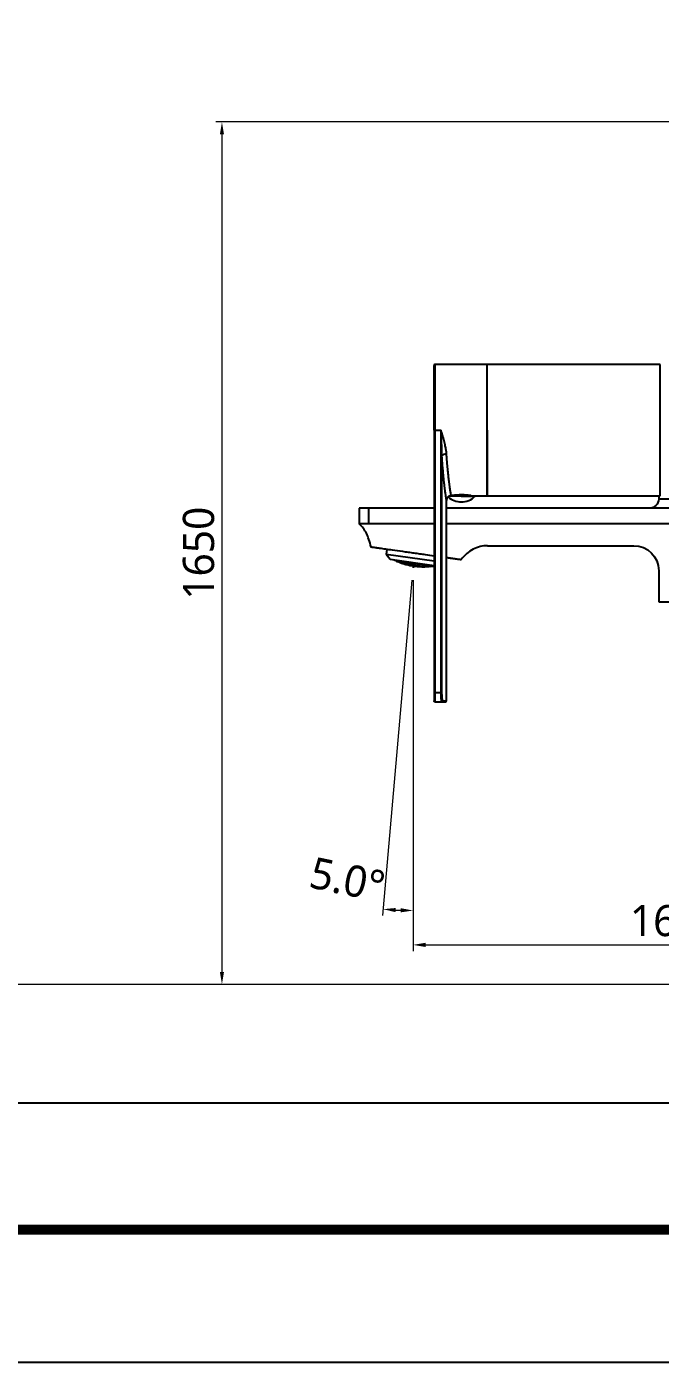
# Model space of a CAD drawing. Extents: x 0 to 1354, y 3495 to 4487.
# Drawn here: x 684.2 to 887.2, y 3494.8 to 3922.6 of the extents above; entities that cross this region are included whole.
import ezdxf

# ---------------------------------------------------------------- set-up
doc = ezdxf.new("R2010")
doc.units = 0
doc.header["$LTSCALE"] = 30
doc.header["$MEASUREMENT"] = 0
doc.header["$PDMODE"] = 3
doc.header["$PDSIZE"] = -10
doc.layers.get('0').update_dxf_attribs({"linetype": 'CONTINUOUS'})
doc.layers.get('DEFPOINTS').update_dxf_attribs({"linetype": 'CONTINUOUS'})
doc.layers.add('치수선', color=7, linetype='CONTINUOUS', lineweight=20)
doc.styles.add('Daelim Dimension', font='NanumGothic.ttf')
doc.dimstyles.new('DEFAULT', dxfattribs={"dimscale": 2, "dimtxt": 2, "dimasz": 2, "dimexe": 0, "dimexo": 2, "dimgap": 1, "dimtad": 1, "dimdec": 1, "dimzin": 9, "dimdsep": 46, "dimtxsty": 'Daelim Dimension', "dimcen": 0.5, "dimclrd": 252, "dimclre": 252, "dimclrt": 3, "dimadec": 1, "dimazin": 0, "dimtfac": 1, "dimtdec": 1, "dimtix": 1, "dimtmove": 0, "dimatfit": 3, "dimfxl": 0, "dimtolj": 1, "dimtzin": 1, "dimlwd": 9, "dimlwe": 9, "dimarcsym": 0})

# ---------------------------------------------------------------- blocks, each defined once
blk = doc.blocks.new('*D5')
at = {"color": 5, "lineweight": 9, "ltscale": 0.5}
for p, q in [((913.04, 3892.09), (744.79, 3892.09)), ((746.79, 3888.09), (746.79, 3619.83)), ((758.19, 3615.83), (744.79, 3615.83))]:
    blk.add_line(p, q, dxfattribs=at)
at = {"color": 5, "ltscale": 0.5}
for points in [[(746.12, 3888.09), (747.45, 3888.09), (746.79, 3892.09)], [(746.12, 3619.83), (747.45, 3619.83), (746.79, 3615.83)]]:
    blk.add_solid(points, dxfattribs=at)
at = {"layer": 'DEFPOINTS', "color": 0, "ltscale": 0.5}
for p in [(917.04, 3892.09, 0), (746.79, 3615.83), (762.19, 3615.83)]:
    blk.add_point(p, dxfattribs=at)
at = {"color": 7, "ltscale": 0.5, "insert": (739.34, 3753.96), "char_height": 10, "attachment_point": 5, "rotation": 90, "style": 'Daelim Dimension'}
blk.add_mtext('\\A1;1650', dxfattribs=at)
blk = doc.blocks.new('*D43')
at = {"color": 5, "lineweight": 9, "ltscale": 0.5}
for p, q in [((807.66, 3745.32), (798.27, 3637.93)), ((808.05, 3745.3), (808.05, 3637.51))]:
    blk.add_line(p, q, dxfattribs=at)
blk.add_arc((808.05, 3749.8), 110.29, 267.0781, 267.9219, dxfattribs=at)
at = {"color": 5, "ltscale": 0.5}
for points in [[(802.39, 3638.99), (802.48, 3640.32), (798.44, 3639.93)], [(804.07, 3640.25), (804.04, 3638.91), (808.05, 3639.51)]]:
    blk.add_solid(points, dxfattribs=at)
at = {"layer": 'DEFPOINTS', "color": 0, "ltscale": 0.5}
for p in [(808.01, 3749.31), (808.05, 3749.8), (808.05, 3749.8), (808.05, 3749.3), (804.85, 3639.55)]:
    blk.add_point(p, dxfattribs=at)
at = {"color": 7, "ltscale": 0.5, "insert": (786.99, 3649.38), "char_height": 10, "attachment_point": 5, "rotation": 348.155, "style": 'Daelim Dimension'}
blk.add_mtext('\\A1;5.0°', dxfattribs=at)
blk = doc.blocks.new('*D44')
at = {"color": 5, "lineweight": 9, "ltscale": 0.5}
for p, q in [((808.05, 3745.3), (808.05, 3626.5)), ((980.24, 3641.4), (980.24, 3626.5)), ((812.05, 3628.5), (976.24, 3628.5))]:
    blk.add_line(p, q, dxfattribs=at)
at = {"color": 5, "ltscale": 0.5}
for points in [[(812.05, 3629.17), (812.05, 3627.83), (808.05, 3628.5)], [(976.24, 3629.17), (976.24, 3627.83), (980.24, 3628.5)]]:
    blk.add_solid(points, dxfattribs=at)
at = {"layer": 'DEFPOINTS', "color": 0, "ltscale": 0.5}
for p in [(808.05, 3749.3), (980.24, 3645.4), (980.24, 3628.5)]:
    blk.add_point(p, dxfattribs=at)
at = {"color": 7, "ltscale": 0.5, "insert": (894.15, 3636.2), "char_height": 10, "attachment_point": 5, "style": 'Daelim Dimension'}
blk.add_mtext('\\A1;169.5', dxfattribs=at)

msp = doc.modelspace()

# ---------------------------------------------------------------- linework, layer by layer
at = {"color": 0}
for p, q in [((814.74, 3793.36), (814.74, 3814.06)), ((815.04, 3814.36), (815.04, 3793.36)), ((831.74, 3814.36), (815.04, 3814.36)), ((831.74, 3772.36), (831.74, 3814.36)), ((831.74, 3793.36), (831.74, 3814.36)), ((878.04, 3814.36), (831.74, 3814.36)), ((887.24, 3814.36), (878.04, 3814.36)), ((887.24, 3793.36), (887.24, 3814.36)), ((815.04, 3793.36), (814.74, 3793.36)), ((814.74, 3793.36), (814.74, 3709.36)), ((815.04, 3793.36), (815.04, 3709.36)), ((815.04, 3793.36), (816.98, 3793.36)), ((816.98, 3709.36), (816.98, 3793.36)), ((831.74, 3793.36), (831.74, 3772.36)), ((887.24, 3772.36), (887.24, 3793.36)), ((817.28, 3709.36), (817.28, 3785.16)), ((818.74, 3706.66), (818.74, 3770.86)), ((823.49, 3772.18), (819.53, 3772.18)), ((823.49, 3772.38), (820.24, 3772.38)), ((820.24, 3772.36), (831.74, 3772.36)), ((823.49, 3772.38), (827.89, 3772.38)), ((823.49, 3772.18), (823.49, 3772.38)), ((823.49, 3772.18), (827.89, 3772.18)), ((827.89, 3772.36), (827.89, 3772.18)), ((831.74, 3772.36), (878.04, 3772.36)), ((878.04, 3772.36), (887.24, 3772.36)), ((886.74, 3772.36), (886.74, 3771.36)), ((886.74, 3771.36), (914.74, 3771.36)), ((793.74, 3768.36), (790.74, 3768.36)), ((790.74, 3768.36), (790.74, 3763.36)), ((814.74, 3768.36), (793.74, 3768.36)), ((793.74, 3768.36), (793.74, 3763.36)), ((913.74, 3768.36), (818.74, 3768.36)), ((814.74, 3763.36), (793.74, 3763.36)), ((913.74, 3763.36), (818.74, 3763.36)), ((831.87, 3756.36), (878.74, 3756.36)), ((799.59, 3755.18), (799.38, 3753.7)), ((799.38, 3753.7), (814.74, 3751.54)), ((799.38, 3753.7), (800.65, 3752)), ((800.65, 3752), (814.74, 3750.02)), ((802.49, 3751.59), (802.51, 3751.67)), ((803.03, 3751.67), (803.01, 3751.53)), ((803.01, 3751.5), (802.98, 3751.34)), ((803.49, 3751.24), (803.48, 3751.16)), ((803.53, 3751.5), (803.51, 3751.38)), ((803.83, 3751.03), (803.84, 3751.11)), ((803.86, 3751.24), (803.88, 3751.37)), ((804.35, 3750.97), (804.32, 3750.81)), ((804.38, 3751.25), (804.35, 3751.01)), ((804.84, 3750.76), (804.83, 3750.68)), ((804.88, 3751.01), (804.86, 3750.89)), ((805.18, 3750.57), (805.19, 3750.65)), ((805.21, 3750.78), (805.22, 3750.9)), ((805.25, 3751.09), (805.27, 3751.25)), ((805.7, 3750.55), (805.68, 3750.39)), ((805.74, 3750.82), (805.7, 3750.58)), ((805.79, 3751.19), (805.74, 3750.87)), ((806.2, 3750.37), (806.19, 3750.29)), ((806.23, 3750.62), (806.22, 3750.5)), ((806.28, 3750.97), (806.26, 3750.8)), ((806.54, 3750.2), (806.55, 3750.28)), ((806.57, 3750.41), (806.59, 3750.53)), ((806.61, 3750.72), (806.64, 3750.88)), ((807.07, 3750.21), (807.04, 3750.06)), ((807.1, 3750.48), (807.07, 3750.25)), ((807.16, 3750.85), (807.11, 3750.53)), ((807.57, 3750.07), (807.56, 3749.99)), ((807.61, 3750.32), (807.59, 3750.2)), ((807.65, 3750.66), (807.63, 3750.5)), ((807.92, 3749.93), (807.93, 3750)), ((807.94, 3750.14), (807.96, 3750.25)), ((807.99, 3750.44), (808.01, 3750.6)), ((808.45, 3749.97), (808.42, 3749.82)), ((808.48, 3750.24), (808.45, 3750)), ((808.54, 3750.61), (808.49, 3750.29)), ((808.96, 3749.86), (808.94, 3749.78)), ((808.99, 3750.11), (808.97, 3749.99)), ((809.04, 3750.46), (809.02, 3750.3)), ((809.3, 3749.74), (809.31, 3749.82)), ((809.33, 3749.95), (809.35, 3750.07)), ((809.38, 3750.26), (809.4, 3750.42)), ((809.84, 3749.82), (809.82, 3749.67)), ((809.88, 3750.09), (809.84, 3749.86)), ((809.93, 3750.46), (809.88, 3750.14)), ((810.35, 3749.75), (810.34, 3749.67)), ((810.39, 3750), (810.37, 3749.88)), ((810.44, 3750.34), (810.41, 3750.18)), ((810.7, 3749.65), (810.72, 3749.73)), ((810.73, 3749.86), (810.75, 3749.98)), ((810.78, 3750.17), (810.8, 3750.33)), ((811.24, 3749.77), (811.22, 3749.61)), ((811.28, 3750.04), (811.25, 3749.8)), ((811.34, 3750.41), (811.29, 3750.09)), ((811.76, 3749.72), (811.75, 3749.64)), ((811.8, 3749.98), (811.78, 3749.86)), ((811.85, 3750.33), (811.83, 3750.16)), ((812.12, 3749.65), (812.13, 3749.73)), ((812.15, 3749.87), (812.16, 3749.99)), ((812.19, 3750.17), (812.21, 3750.34)), ((812.66, 3749.8), (812.64, 3749.64)), ((812.7, 3750.08), (812.67, 3749.84)), ((812.73, 3750.31), (812.71, 3750.13)), ((813.19, 3749.8), (813.18, 3749.72)), ((813.22, 3750.05), (813.21, 3749.93)), ((813.55, 3749.75), (813.56, 3749.83)), ((814.1, 3749.94), (814.07, 3749.78)), ((814.63, 3749.97), (814.61, 3749.89)), ((886.74, 3748.36), (886.74, 3738.36)), ((886.74, 3738.36), (914.74, 3738.36)), ((814.74, 3709.36), (814.74, 3706.66)), ((815.04, 3709.36), (814.74, 3709.36)), ((815.04, 3709.36), (816.98, 3709.36)), ((815.04, 3709.36), (815.04, 3706.36)), ((816.98, 3709.36), (817.28, 3709.36)), ((815.04, 3706.36), (817.34, 3706.36)), ((817.34, 3706.36), (818.44, 3706.36)), ((817.64, 3706.66), (818.74, 3706.66))]:
    msp.add_line(p, q, dxfattribs=at)
at = {"ltscale": 0.5}
for q in [(808.01, 3749.31), (808.05, 3749.3)]:
    msp.add_line((808.05, 3749.8), q, dxfattribs=at)
at = {"color": 5}
msp.add_line((21.77, 3577.94), (1112.08, 3577.94), dxfattribs=at)
at = {"ltscale": 0.5}
msp.add_lwpolyline([(0, 3494.81), (1354.08, 3494.81), (1354.08, 4486.97), (0, 4486.97)], close=True, dxfattribs=at)
at = {"color": 5, "linetype": 'ByBlock', "lineweight": 200, "const_width": 3.12}
msp.add_lwpolyline([(21.77, 3537.29), (1332.17, 3537.29), (1332.17, 4463.93), (21.77, 4463.93)], close=True, dxfattribs=at)
at = {"color": 0}
for centre, radius, start, end in [((815.04, 3814.06), 0.3, 90, 180), ((820.24, 3770.86), 1.5, 90, 180), ((823.49, 3776.66), 6.28, 227.7828, 270), ((823.49, 3776.66), 6.28, 270, 314.498), ((818.44, 3706.66), 0.3, 270, 0)]:
    msp.add_arc(centre, radius, start, end, dxfattribs=at)
at = {"color": 0, "extrusion": (0, 0, -1)}
for centre, radius, start, end in [((-883.74, 3771.36), 3, 180, 270), ((-815.04, 3706.66), 0.3, 270, 0)]:
    msp.add_arc(centre, radius, start, end, dxfattribs=at)
at = {"color": 0, "extrusion": (-2.31089e-05, -2.33932e-05, -1)}
msp.add_arc((-878.74, 3748.36, -0.11), 8, 90, 180, dxfattribs=at)
at = {"color": 0, "extrusion": (-6.12323e-17, -1.22465e-16, -1)}
msp.add_arc((-811.39, 3770.94), 21.41, 260.9959, 296.9533, dxfattribs=at)
at = {"color": 0}
for centre, major_axis, ratio, start_param, end_param in [((818.76, 3785.16), (-1.5, -0.08), 0.363944, 4.692197, 6.131886), ((808.55, 3771.34), (-2.88, -20.46), 0.866025, 6.100682, 6.130138), ((811.55, 3770.92), (-2.98, -21.23), 0.866025, 5.93828, 5.96786), ((810.95, 3771), (-2.98, -21.22), 0.866025, 5.972517, 6.001796), ((809.06, 3771.27), (2.91, 20.72), 0.866025, 2.961393, 2.99047), ((808.46, 3771.35), (2.87, 20.41), 0.866025, 2.993086, 3.022459), ((811.46, 3770.93), (2.98, 21.24), 0.866025, 2.831197, 2.860448), ((811.3, 3770.95), (-2.98, -21.23), 0.866025, 6.031641, 6.060428), ((808.9, 3771.29), (-2.9, -20.64), 0.866025, 6.161147, 6.190102), ((811.9, 3770.87), (-2.98, -21.21), 0.866025, 5.997464, 6.026538), ((808.29, 3771.37), (-2.85, -20.31), 0.866025, 6.19349, 6.222826), ((809.41, 3771.22), (2.93, 20.86), 0.866025, 3.02086, 3.049504), ((808.81, 3771.3), (2.89, 20.6), 0.866025, 3.053145, 3.082072), ((811.81, 3770.88), (2.98, 21.22), 0.866025, 2.889859, 2.918669), ((812.41, 3770.8), (2.97, 21.14), 0.866025, 2.854843, 2.884027), ((811.64, 3770.9), (-2.98, -21.23), 0.866025, 6.089573, 6.118017), ((809.24, 3771.24), (-2.92, -20.8), 0.866025, 6.220054, 6.24866), ((812.24, 3770.82), (-2.97, -21.17), 0.866025, 6.055504, 6.084225), ((808.64, 3771.33), (-2.88, -20.51), 0.866025, 6.253011, 6.281984), ((812.84, 3770.73), (-2.96, -21.04), 0.866025, 6.020085, 6.049225), ((809.76, 3771.17), (2.95, 20.98), 0.866025, 3.079023, 3.107375), ((809.16, 3771.25), (2.92, 20.76), 0.866025, 3.11178, 3.140406), ((812.16, 3770.83), (2.98, 21.18), 0.866025, 2.947524, 2.976037), ((808.56, 3771.34), (2.88, 20.46), 0.866025, 3.145228, 3.174269), ((812.76, 3770.75), (2.96, 21.06), 0.866025, 2.912723, 2.941599), ((813.36, 3770.66), (2.93, 20.87), 0.866025, 2.876326, 2.905716), ((811.99, 3770.85), (-2.98, -21.2), 0.866025, 6.146734, 6.17497), ((809.59, 3771.19), (-2.94, -20.93), 0.866025, 6.277865, 6.306259), ((812.59, 3770.77), (-2.97, -21.1), 0.866025, 6.112826, 6.141332), ((808.99, 3771.28), (-2.91, -20.68), 0.866025, 0.028134, 0.056887), ((813.19, 3770.69), (-2.94, -20.93), 0.866025, 6.077699, 6.106615), ((808.39, 3771.36), (-2.86, -20.37), 0.866025, 0.062642, 0.091903), ((810.1, 3771.12), (2.96, 21.08), 0.866025, 3.13631, 3.1645), ((809.5, 3771.2), (2.94, 20.9), 0.866025, 3.16944, 3.1979), ((812.5, 3770.78), (2.97, 21.12), 0.866025, 3.004601, 3.03295), ((813.1, 3770.7), (2.95, 20.96), 0.866025, 2.970065, 2.99877), ((808.9, 3771.29), (2.9, 20.64), 0.866025, 3.203397, 3.232264), ((813.7, 3770.61), (2.91, 20.73), 0.866025, 2.934064, 2.963275), ((812.34, 3770.81), (-2.97, -21.15), 0.866025, 6.203512, 6.231664), ((809.93, 3771.14), (-2.96, -21.03), 0.866025, 0.051809, 0.080118), ((812.94, 3770.72), (-2.95, -21.01), 0.866025, 6.169824, 6.198244), ((809.33, 3771.23), (-2.93, -20.83), 0.866025, 0.085665, 0.11433), ((813.54, 3770.64), (-2.92, -20.8), 0.866025, 6.135044, 6.16387), ((808.73, 3771.31), (-2.89, -20.56), 0.866025, 0.120709, 0.149876), ((810.45, 3771.07), (2.97, 21.15), 0.866025, 3.193114, 3.221266), ((809.85, 3771.16), (2.95, 21.01), 0.866025, 3.226534, 3.254954), ((812.85, 3770.73), (2.96, 21.03), 0.866025, 3.061474, 3.089784), ((813.45, 3770.65), (2.93, 20.83), 0.866025, 3.027263, 3.055927), ((809.25, 3771.24), (2.92, 20.8), 0.866025, 3.260908, 3.289734), ((814.05, 3770.57), (2.89, 20.56), 0.866025, 2.991716, 3.020884), ((812.68, 3770.76), (-2.96, -21.08), 0.866025, 6.260277, 6.288468), ((810.28, 3771.1), (-2.97, -21.12), 0.866025, 0.108643, 0.136991), ((813.28, 3770.67), (-2.94, -20.9), 0.866025, 6.226878, 6.255338), ((809.68, 3771.18), (-2.95, -20.96), 0.866025, 0.142823, 0.171528), ((813.88, 3770.59), (-2.9, -20.64), 0.866025, 6.192514, 6.221381), ((809.08, 3771.26), (-2.91, -20.73), 0.866025, 0.178318, 0.207528), ((810.8, 3771.02), (2.98, 21.2), 0.866025, 3.249808, 3.278044), ((810.2, 3771.11), (2.97, 21.1), 0.866025, 3.283446, 3.311952), ((813.2, 3770.69), (2.94, 20.93), 0.866025, 3.118519, 3.146913), ((809.6, 3771.19), (2.94, 20.93), 0.866025, 3.318163, 3.347078), ((813.8, 3770.6), (2.91, 20.68), 0.866025, 3.084706, 3.113459), ((814.4, 3770.52), (2.86, 20.37), 0.866025, 3.04969, 3.07895), ((813.03, 3770.71), (-2.95, -20.98), 0.866025, 0.034218, 0.06257), ((810.63, 3771.05), (-2.98, -21.18), 0.866025, 0.165555, 0.194068), ((813.63, 3770.62), (-2.92, -20.76), 0.866025, 0.001186, 0.029812), ((810.03, 3771.13), (-2.96, -21.06), 0.866025, 0.199994, 0.22887), ((814.23, 3770.54), (-2.88, -20.46), 0.866025, 6.250509, 6.27955), ((809.43, 3771.22), (-2.93, -20.87), 0.866025, 0.235877, 0.265267), ((811.14, 3770.97), (2.98, 21.23), 0.866025, 3.30676, 3.335205), ((813.54, 3770.64), (2.92, 20.8), 0.866025, 3.176118, 3.204724), ((810.54, 3771.06), (2.97, 21.17), 0.866025, 3.340552, 3.369274), ((814.14, 3770.55), (2.88, 20.51), 0.866025, 3.142793, 3.171767), ((809.94, 3771.14), (2.96, 21.04), 0.866025, 3.375553, 3.404693), ((813.38, 3770.66), (-2.93, -20.86), 0.866025, 0.092089, 0.120732), ((810.97, 3771), (-2.98, -21.22), 0.866025, 0.222924, 0.251733), ((813.98, 3770.58), (-2.89, -20.6), 0.866025, 0.059521, 0.088447), ((810.37, 3771.08), (-2.97, -21.14), 0.866025, 0.257566, 0.28675), ((814.58, 3770.49), (-2.85, -20.26), 0.866025, 0.026267, 0.055622), ((811.49, 3770.93), (2.98, 21.23), 0.866025, 3.36435, 3.393137), ((813.89, 3770.59), (2.9, 20.64), 0.866025, 3.234676, 3.263631), ((810.89, 3771.01), (2.98, 21.21), 0.866025, 3.39824, 3.427314), ((814.49, 3770.5), (2.85, 20.31), 0.866025, 3.201952, 3.231288), ((810.29, 3771.09), (2.97, 21.12), 0.866025, 3.433475, 3.462985), ((813.72, 3770.61), (-2.91, -20.72), 0.866025, 0.151122, 0.1802), ((811.32, 3770.95), (-2.98, -21.24), 0.866025, 0.281145, 0.310396), ((811.84, 3770.88), (2.98, 21.22), 0.866025, 3.422982, 3.452261), ((814.24, 3770.54), (2.88, 20.46), 0.866025, 3.29464, 3.324096), ((817.34, 3706.66), (0, -0.3), 0.992521, 0, 1.570796)]:
    msp.add_ellipse(centre, major_axis=major_axis, ratio=ratio, start_param=start_param, end_param=end_param, dxfattribs=at)
for points, degree, knots in [([(817.28, 3785.16), (817.28, 3785.2), (817.28, 3785.29), (817.28, 3785.42), (817.28, 3785.55), (817.27, 3785.69), (817.27, 3785.82), (817.27, 3785.96), (817.27, 3786.11), (817.26, 3786.25), (817.26, 3786.4), (817.26, 3786.55), (817.25, 3786.7), (817.25, 3786.86), (817.24, 3787.02), (817.24, 3787.18), (817.23, 3787.34), (817.23, 3787.51), (817.22, 3787.68), (817.22, 3787.85), (817.21, 3788.03), (817.21, 3788.2), (817.2, 3788.49), (817.18, 3788.91), (817.16, 3789.46), (817.13, 3790.05), (817.11, 3790.52), (817.1, 3790.88), (817.09, 3791.11), (817.08, 3791.36), (817.06, 3791.64), (817.05, 3791.94), (817.03, 3792.26), (817.02, 3792.61), (817, 3792.98), (816.99, 3793.23), (816.98, 3793.36)], 3, [0, 0, 0, 0, 0.015471, 0.031265, 0.047382, 0.063822, 0.080584, 0.09767, 0.115078, 0.132809, 0.150864, 0.169241, 0.187941, 0.206964, 0.226309, 0.245978, 0.26597, 0.286285, 0.306922, 0.327883, 0.349167, 0.370773, 0.392703, 0.455366, 0.522548, 0.59425, 0.670471, 0.69603, 0.724353, 0.75544, 0.789291, 0.825905, 0.865284, 0.907425, 0.952331, 1, 1, 1, 1]), ([(818.76, 3785.71), (818.75, 3785.88), (818.73, 3786.23), (818.66, 3786.77), (818.57, 3787.35), (818.44, 3788.01), (818.28, 3788.74), (818.09, 3789.54), (817.86, 3790.4), (817.59, 3791.33), (817.3, 3792.32), (817.09, 3793), (816.98, 3793.36)], 3, [0, 0, 0, 0, 0.068288, 0.137474, 0.214025, 0.299403, 0.394963, 0.500209, 0.61324, 0.732512, 0.860151, 1, 1, 1, 1]), ([(818.74, 3770.86), (818.74, 3770.86), (818.74, 3770.86), (818.74, 3770.86), (818.74, 3770.86), (818.74, 3770.86), (818.74, 3770.87), (818.74, 3770.87), (818.74, 3770.87), (818.74, 3770.87), (818.74, 3770.87), (818.74, 3770.88), (818.74, 3770.88), (818.74, 3770.88), (818.74, 3770.88), (818.74, 3770.89), (818.74, 3770.89), (818.74, 3770.9), (818.74, 3770.9), (818.74, 3770.9), (818.74, 3770.91), (818.74, 3770.91), (818.73, 3770.92), (818.73, 3770.93), (818.73, 3770.93), (818.73, 3770.94), (818.73, 3770.94), (818.73, 3770.95), (818.73, 3770.96), (818.73, 3770.96), (818.73, 3770.97), (818.73, 3770.98), (818.72, 3770.99), (818.72, 3771), (818.72, 3771), (818.72, 3771.01), (818.72, 3771.02), (818.72, 3771.03), (818.72, 3771.04), (818.71, 3771.05), (818.71, 3771.06), (818.71, 3771.07), (818.71, 3771.08), (818.71, 3771.09), (818.71, 3771.1), (818.71, 3771.11), (818.7, 3771.13), (818.7, 3771.17), (818.68, 3771.26), (818.66, 3771.41), (818.64, 3771.59), (818.61, 3771.79), (818.57, 3772.03), (818.54, 3772.3), (818.5, 3772.59), (818.44, 3773.01), (818.36, 3773.62), (818.25, 3774.44), (818.14, 3775.36), (818.03, 3776.26), (817.94, 3777.11), (817.85, 3777.89), (817.78, 3778.64), (817.71, 3779.37), (817.65, 3780.06), (817.59, 3780.76), (817.53, 3781.38), (817.49, 3781.91), (817.46, 3782.33), (817.43, 3782.75), (817.41, 3783.08), (817.39, 3783.31), (817.38, 3783.44), (817.38, 3783.57), (817.37, 3783.7), (817.36, 3783.83), (817.35, 3783.97), (817.34, 3784.1), (817.33, 3784.23), (817.33, 3784.36), (817.32, 3784.49), (817.31, 3784.63), (817.3, 3784.76), (817.29, 3784.89), (817.29, 3785.03), (817.28, 3785.12), (817.28, 3785.16)], 3, [0, 0, 0, 0, 0.002834, 0.005668, 0.008501, 0.011333, 0.014164, 0.016995, 0.019825, 0.022655, 0.025484, 0.028313, 0.031141, 0.033969, 0.036797, 0.039624, 0.042451, 0.045278, 0.048104, 0.05093, 0.053756, 0.056582, 0.059408, 0.062234, 0.065059, 0.067885, 0.070711, 0.073536, 0.076362, 0.079188, 0.082014, 0.084841, 0.087667, 0.090494, 0.093321, 0.096149, 0.098976, 0.101805, 0.104633, 0.107462, 0.110292, 0.113122, 0.115953, 0.118784, 0.121616, 0.124449, 0.127282, 0.130116, 0.157637, 0.185086, 0.212492, 0.239887, 0.26931, 0.298698, 0.328087, 0.357515, 0.417055, 0.476648, 0.536171, 0.595762, 0.63646, 0.677139, 0.717894, 0.750117, 0.782328, 0.814574, 0.846902, 0.864921, 0.88295, 0.900996, 0.91907, 0.92448, 0.929888, 0.935292, 0.940694, 0.946093, 0.951491, 0.956886, 0.962279, 0.967671, 0.973061, 0.97845, 0.983838, 0.989226, 0.994613, 1, 1, 1, 1]), ([(820.24, 3772.36), (820.24, 3772.36), (820.23, 3772.41), (820.2, 3772.62), (820.15, 3772.93), (820.09, 3773.33), (820.01, 3773.86), (819.91, 3774.51), (819.8, 3775.28), (819.69, 3776.14), (819.56, 3777.11), (819.43, 3778.18), (819.3, 3779.36), (819.16, 3780.67), (819.02, 3782.12), (818.89, 3783.81), (818.8, 3785.04), (818.76, 3785.71)], 3, [0, 0, 0, 0, 0.073393, 0.138061, 0.196756, 0.255346, 0.317969, 0.382313, 0.445879, 0.509036, 0.572593, 0.636833, 0.702115, 0.768732, 0.838308, 0.914287, 1, 1, 1, 1]), ([(826.67, 3772.37), (826.65, 3772.38), (826.63, 3772.38), (826.6, 3772.38), (826.59, 3772.39), (826.57, 3772.39), (826.56, 3772.39), (826.53, 3772.39), (826.52, 3772.4), (826.45, 3772.4), (826.36, 3772.42), (826.25, 3772.43), (826.17, 3772.44), (826.12, 3772.45), (826.07, 3772.46), (826.04, 3772.46), (826.02, 3772.46), (825.94, 3772.47), (825.79, 3772.49), (825.56, 3772.51), (825.39, 3772.53), (825.26, 3772.54), (825.21, 3772.54), (825.12, 3772.55), (825.07, 3772.56), (824.93, 3772.57), (824.74, 3772.58), (824.54, 3772.59), (824.39, 3772.6), (824.34, 3772.6), (824.26, 3772.6), (824.23, 3772.6), (824.18, 3772.6), (824.05, 3772.61), (823.81, 3772.61), (823.6, 3772.62), (823.39, 3772.62), (823.28, 3772.61), (823.15, 3772.61), (823.12, 3772.61), (823.07, 3772.61), (822.99, 3772.61), (822.91, 3772.61), (822.75, 3772.6), (822.55, 3772.59), (822.35, 3772.58), (822.2, 3772.58), (822.15, 3772.57), (822.06, 3772.57), (822.01, 3772.56), (821.87, 3772.55), (821.69, 3772.54), (821.52, 3772.52), (821.39, 3772.51), (821.33, 3772.5), (821.27, 3772.5), (821.23, 3772.49), (821.22, 3772.49), (821.12, 3772.48), (820.98, 3772.46), (820.79, 3772.44), (820.68, 3772.43), (820.62, 3772.42), (820.6, 3772.42), (820.58, 3772.41), (820.57, 3772.41), (820.53, 3772.41), (820.51, 3772.4), (820.45, 3772.39), (820.39, 3772.38), (820.34, 3772.38), (820.32, 3772.37)], 3, [0, 0, 0, 0, 0.030549, 0.030549, 0.039598, 0.039598, 0.048647, 0.048647, 0.066745, 0.066745, 0.102941, 0.139137, 0.139137, 0.157235, 0.166284, 0.166284, 0.175333, 0.175333, 0.211528, 0.247724, 0.28392, 0.28392, 0.302018, 0.302018, 0.320116, 0.320116, 0.356312, 0.392508, 0.392508, 0.410605, 0.410605, 0.419654, 0.419654, 0.428703, 0.464899, 0.501095, 0.501095, 0.537291, 0.537291, 0.54634, 0.54634, 0.555389, 0.573487, 0.573487, 0.609682, 0.645878, 0.645878, 0.663976, 0.663976, 0.682074, 0.682074, 0.71827, 0.754466, 0.754466, 0.772564, 0.781613, 0.781613, 0.790661, 0.790661, 0.826857, 0.863053, 0.899249, 0.899249, 0.908298, 0.908298, 0.917347, 0.917347, 0.935445, 0.935445, 0.971641, 1, 1, 1, 1]), ([(793.74, 3763.36), (793.64, 3763.36), (793.55, 3763.36), (793.35, 3763.36), (793.16, 3763.36), (792.97, 3763.36), (792.83, 3763.36), (792.76, 3763.36), (792.69, 3763.36), (792.64, 3763.36), (792.62, 3763.36), (792.51, 3763.36), (792.33, 3763.36), (792.08, 3763.36), (791.92, 3763.36), (791.82, 3763.36), (791.8, 3763.36), (791.77, 3763.36), (791.75, 3763.36), (791.69, 3763.36), (791.66, 3763.36), (791.55, 3763.36), (791.42, 3763.36), (791.31, 3763.36), (791.22, 3763.36), (791.2, 3763.36), (791.15, 3763.36), (791.12, 3763.36), (791.05, 3763.36), (790.97, 3763.36), (790.87, 3763.36), (790.82, 3763.36), (790.79, 3763.36), (790.78, 3763.36), (790.77, 3763.36), (790.76, 3763.36), (790.75, 3763.36), (790.74, 3763.36), (790.74, 3763.36)], 3, [0, 0, 0, 0, 0.062527, 0.062527, 0.125055, 0.187582, 0.187582, 0.218846, 0.234478, 0.234478, 0.25011, 0.25011, 0.312637, 0.375165, 0.437692, 0.437692, 0.453324, 0.453324, 0.468956, 0.468956, 0.50022, 0.50022, 0.562747, 0.625275, 0.625275, 0.656539, 0.656539, 0.687802, 0.687802, 0.75033, 0.812857, 0.875385, 0.875385, 0.906649, 0.906649, 0.937912, 0.937912, 1, 1, 1, 1]), ([(794.63, 3755.88), (794.11, 3757.77), (793.43, 3759.87), (792.13, 3761.96), (791.26, 3762.89), (790.74, 3763.36)], 3, [0, 0, 0, 0, 0.5, 0.75, 1, 1, 1, 1]), ([(797.48, 3755.48), (797.17, 3755.52), (796.52, 3755.61), (795.66, 3755.74), (795.03, 3755.82), (794.71, 3755.87), (794.63, 3755.88), (794.63, 3755.88)], 5, [0, 0, 0, 0, 0, 0, 0.292229, 0.646227, 1, 1, 1, 1, 1, 1]), ([(801.42, 3754.93), (800.66, 3755.03), (799.94, 3755.13), (798.62, 3755.32), (798.02, 3755.4), (797.48, 3755.48)], 3, [0, 0, 0, 0, 0.5, 0.5, 1, 1, 1, 1]), ([(814.79, 3753.05), (813.91, 3753.17), (812.99, 3753.3), (811.46, 3753.52), (810.84, 3753.6), (809.61, 3753.78), (809, 3753.86), (807.78, 3754.03), (807.17, 3754.12), (806.26, 3754.25), (805.95, 3754.29), (805.35, 3754.37), (805.05, 3754.42), (803.59, 3754.62), (802.48, 3754.78), (801.42, 3754.93)], 3, [0, 0, 0, 0, 0.20711, 0.20711, 0.339258, 0.339258, 0.471406, 0.471406, 0.603555, 0.603555, 0.669629, 0.669629, 0.735703, 0.735703, 1, 1, 1, 1]), ([(823.35, 3751.84), (823.35, 3751.84), (823.19, 3751.87), (822.61, 3751.95), (821.58, 3752.09), (820.15, 3752.29), (819.19, 3752.43), (818.88, 3752.47)], 5, [0, 0, 0, 0, 0, 0, 0.409821, 0.81943, 1, 1, 1, 1, 1, 1]), ([(817.25, 3706.47), (817.24, 3706.51), (817.21, 3706.59), (817.16, 3706.79), (817.11, 3707.1), (817.06, 3707.49), (817.03, 3707.83), (817.02, 3708.13), (817, 3708.43), (816.99, 3708.74), (816.98, 3709.05), (816.98, 3709.26), (816.98, 3709.36)], 3, [0, 0, 0, 0, 0.094331, 0.190542, 0.356551, 0.504787, 0.590886, 0.675544, 0.758771, 0.840581, 0.920986, 1, 1, 1, 1]), ([(817.34, 3706.36), (817.33, 3706.36), (817.32, 3706.36), (817.3, 3706.38), (817.29, 3706.4), (817.27, 3706.43), (817.26, 3706.46), (817.25, 3706.47), (817.25, 3706.47)], 3, [0, 0, 0, 0, 0.199969, 0.399945, 0.599929, 0.799921, 0.999921, 1, 1, 1, 1])]:
    msp.add_open_spline(points, degree=degree, knots=knots, dxfattribs=at)
for points, degree in [([(823.19, 3772.61), (823.19, 3772.53), (823.19, 3772.46), (823.19, 3772.38)], 3), ([(823.79, 3772.38), (823.79, 3772.46), (823.79, 3772.53), (823.79, 3772.61)], 3), ([(831.87, 3756.36), (830.26, 3756.36), (827.19, 3755.6), (824.53, 3753.34), (823.35, 3751.84)], 3), ([(817.64, 3706.66), (817.61, 3706.66), (817.56, 3706.72), (817.48, 3706.94), (817.42, 3707.24), (817.37, 3707.57), (817.34, 3707.91), (817.31, 3708.25), (817.3, 3708.58), (817.28, 3708.94), (817.28, 3709.21), (817.28, 3709.36)], 3), ([(817.26, 3706.42), (817.45, 3706.38)], 1)]:
    msp.add_open_spline(points, degree=degree, dxfattribs=at)
at = {"layer": '치수선'}
msp.add_line((980.24, 3615.83), (123.37, 3615.83), dxfattribs=at)

# ---------------------------------------------------------------- dimensions: what is measured, and where the dimension line sits
at = {"color": 5, "ltscale": 0.5}
dim = msp.add_linear_dim(base=(746.79, 3615.83), p1=(917.04, 3892.09, 0), p2=(762.19, 3615.83), angle=90, text='1650', dimstyle='DEFAULT', override={"dimtxt": 5, "dimexe": 1, "dimclrd": 5, "dimclre": 5, "dimclrt": 7}, dxfattribs=at)
dim.commit()
dim.dimension.update_dxf_attribs({"geometry": '*D5', "text_midpoint": (739.34, 3753.96)})
dim = msp.add_angular_dim_2l(base=(804.8461, 3639.5537), line1=((808.0538, 3749.7959), (808.0538, 3749.2959)), line2=((808.0538, 3749.7959), (808.0109, 3749.3053)), dimstyle='DEFAULT', override={"dimtxt": 5, "dimexe": 1, "dimdec": 0, "dimclrd": 5, "dimclre": 5, "dimclrt": 7}, dxfattribs=at)
dim.commit()
dim.dimension.update_dxf_attribs({"geometry": '*D43', "text_midpoint": (785.4154, 3641.8554), "dimtype": 162})
dim = msp.add_linear_dim(base=(980.24, 3628.5), p1=(808.05, 3749.3), p2=(980.24, 3645.4), text='169.5', dimstyle='DEFAULT', override={"dimtxt": 5, "dimexe": 1, "dimdec": 0, "dimclrd": 5, "dimclre": 5, "dimclrt": 7}, dxfattribs=at)
dim.commit()
dim.dimension.update_dxf_attribs({"geometry": '*D44', "text_midpoint": (894.15, 3636.2)})

doc.saveas('drawing.dxf')
